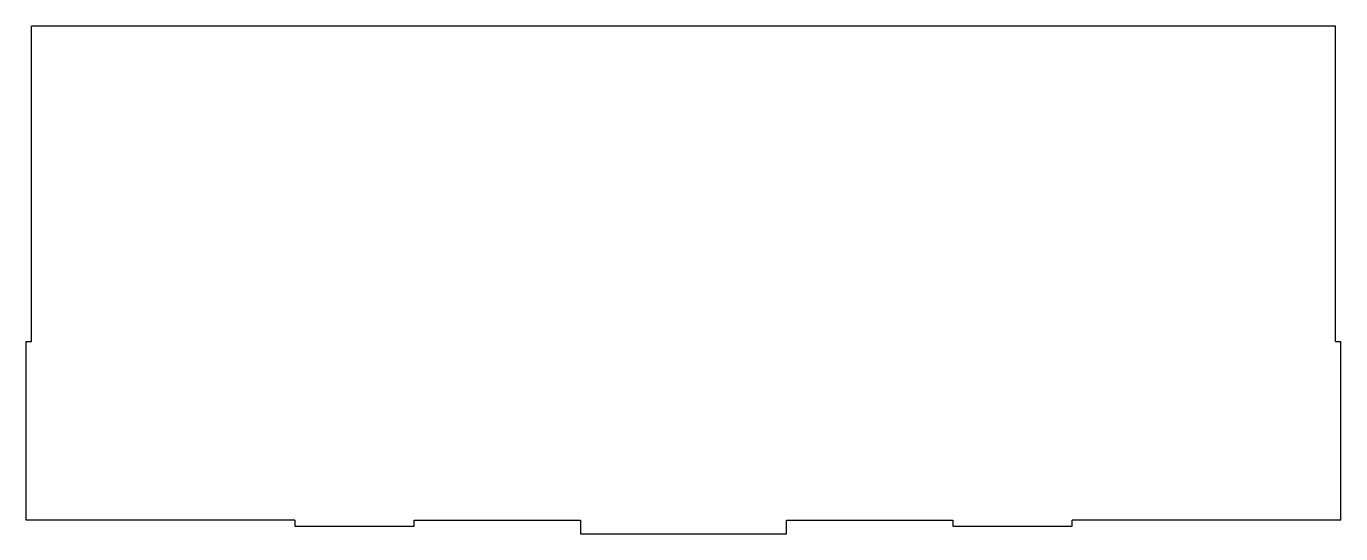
# Model space of a CAD drawing. Header units: millimetres. Extents: x -15 to 196, y -69 to 13.
import ezdxf

# ---------------------------------------------------------------- set-up
doc = ezdxf.new("R2010")
doc.units = ezdxf.units.MM

msp = doc.modelspace()

# ---------------------------------------------------------------- linework, layer by layer
for p, q in [((194.8255, 12.575), (-14.3255, 12.575)), ((-14.3255, -37.9245), (-14.3255, 12.575)), ((194.8255, -37.9245), (194.8255, 12.575)), ((-15.151, -66.5755), (-15.151, -37.9245)), ((-15.151, -37.9245), (-14.3255, -37.9245)), ((194.8255, -37.9245), (195.651, -37.9245)), ((195.651, -66.5755), (195.651, -37.9245)), ((27.9245, -66.5755), (-15.151, -66.5755)), ((27.9245, -66.5755), (27.9245, -67.5255)), ((47.0755, -67.5255), (47.0755, -66.5755)), ((47.0755, -66.5755), (73.75, -66.5755)), ((73.75, -66.5755), (73.75, -68.75)), ((106.75, -68.75), (106.75, -66.5755)), ((106.75, -66.5755), (133.4245, -66.5755)), ((133.4245, -66.5755), (133.4245, -67.5255)), ((195.651, -66.5755), (152.5755, -66.5755)), ((152.5755, -67.5255), (152.5755, -66.5755)), ((27.9245, -67.5255), (47.0755, -67.5255)), ((73.75, -68.75), (106.75, -68.75)), ((133.4245, -67.5255), (152.5755, -67.5255))]:
    msp.add_line(p, q)

doc.saveas('drawing.dxf')
